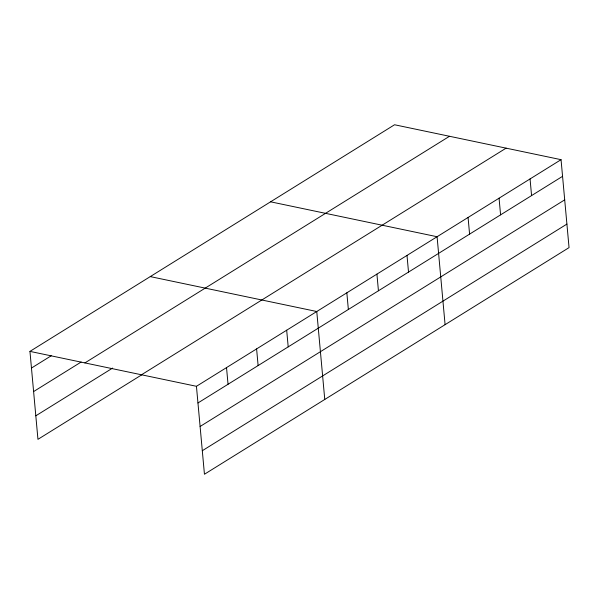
<?xml version="1.0" encoding="UTF-8"?>
<svg xmlns="http://www.w3.org/2000/svg" width="599" height="599" viewBox="0 0 599 599"><rect width="100%" height="100%" fill="white"/><g stroke="black" fill="none" stroke-linecap="round" stroke-linejoin="round"><path stroke-width="0.9" d="M141.649 374.877L37.954 439.329L29.95 351.388L394.554 124.757L561.046 159.671L569.05 247.612L204.446 474.243L196.442 386.303L561.046 159.671M31.47 368.056L51.252 355.754M33.604 391.574L81.105 362.051M84.893 362.912L449.497 136.28M35.813 415.811L112.597 368.086M141.499 374.779L506.103 148.148M197.962 402.962L562.566 176.331M200.103 426.481L564.707 199.849M202.305 450.718L566.909 224.086M270.591 201.818L437.083 236.725L445.087 324.665M150.267 276.603L316.766 311.51L324.763 399.451M29.95 351.388L196.442 386.303M530.055 178.929L531.575 195.596M499.064 198.194L500.584 214.854M468.074 217.459L469.586 234.119M407.006 255.421L408.518 272.081M376.921 274.117L378.441 290.777M346.843 292.814L348.356 309.473M286.681 330.206L288.201 346.873M256.604 348.903L258.117 365.57M226.527 367.606L228.039 384.266"/></g></svg>
